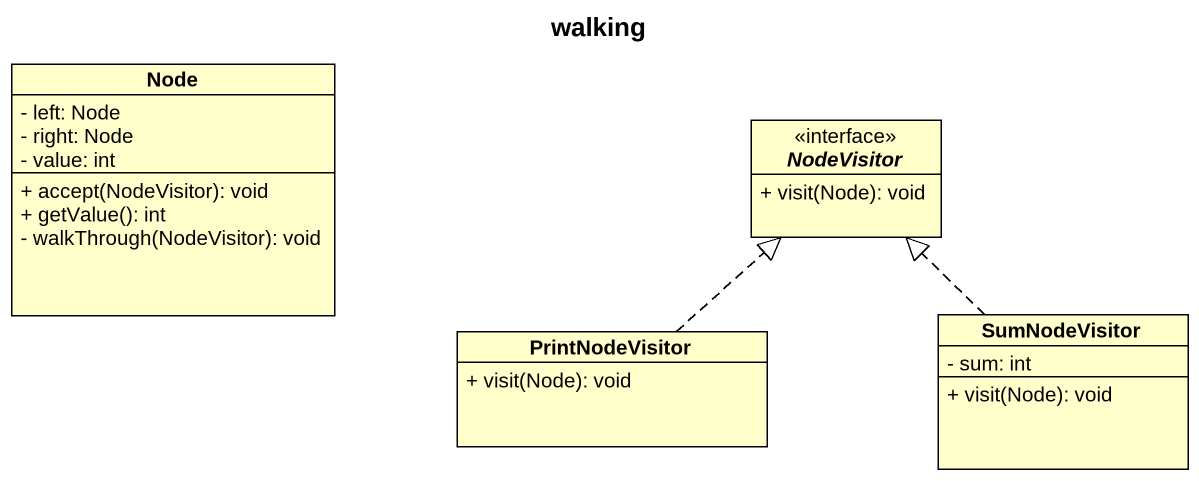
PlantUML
@startuml
title walking
hide circle
hide empty members
skinparam classAttributeIconSize 0
class "Node" as Node_ {
  - left: Node
  - right: Node
  - value: int
  + accept(NodeVisitor): void
  + getValue(): int
  - walkThrough(NodeVisitor): void
}
interface NodeVisitor {
  + visit(Node): void
}
class PrintNodeVisitor {
  + visit(Node): void
}
class SumNodeVisitor {
  - sum: int
  + visit(Node): void
}
PrintNodeVisitor .up.|> NodeVisitor
SumNodeVisitor .up.|> NodeVisitor
@enduml
